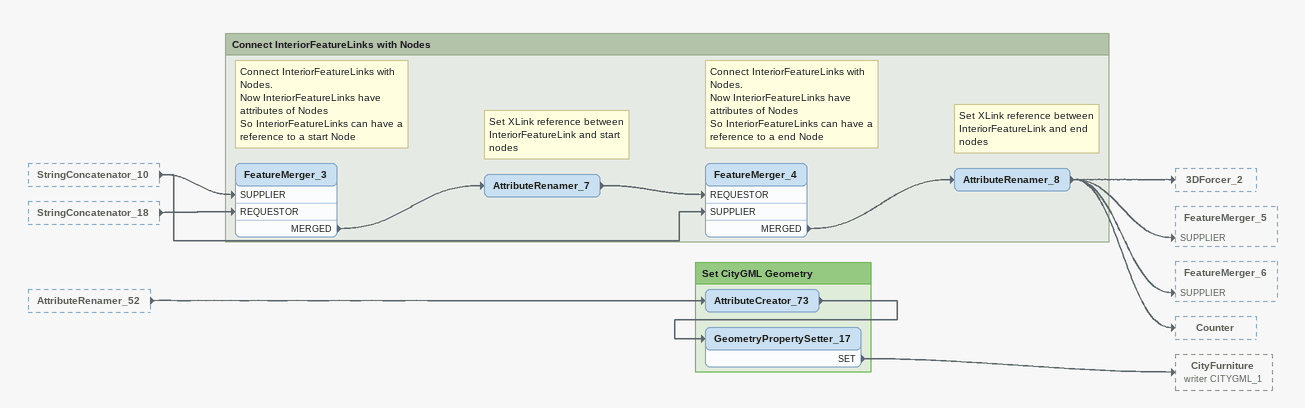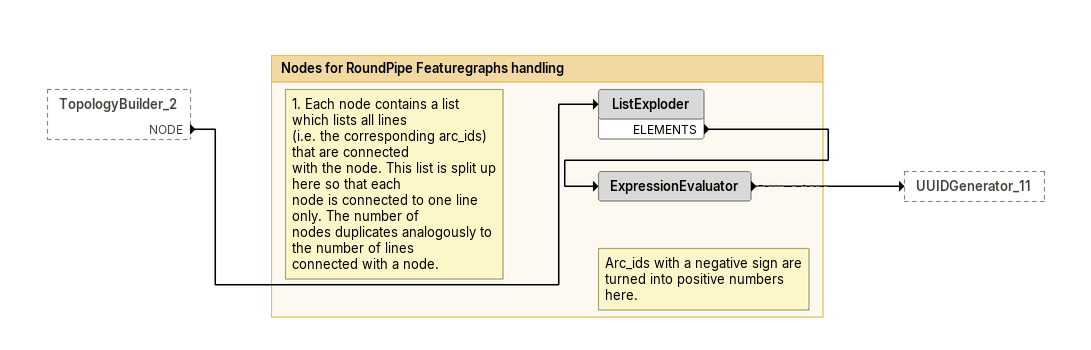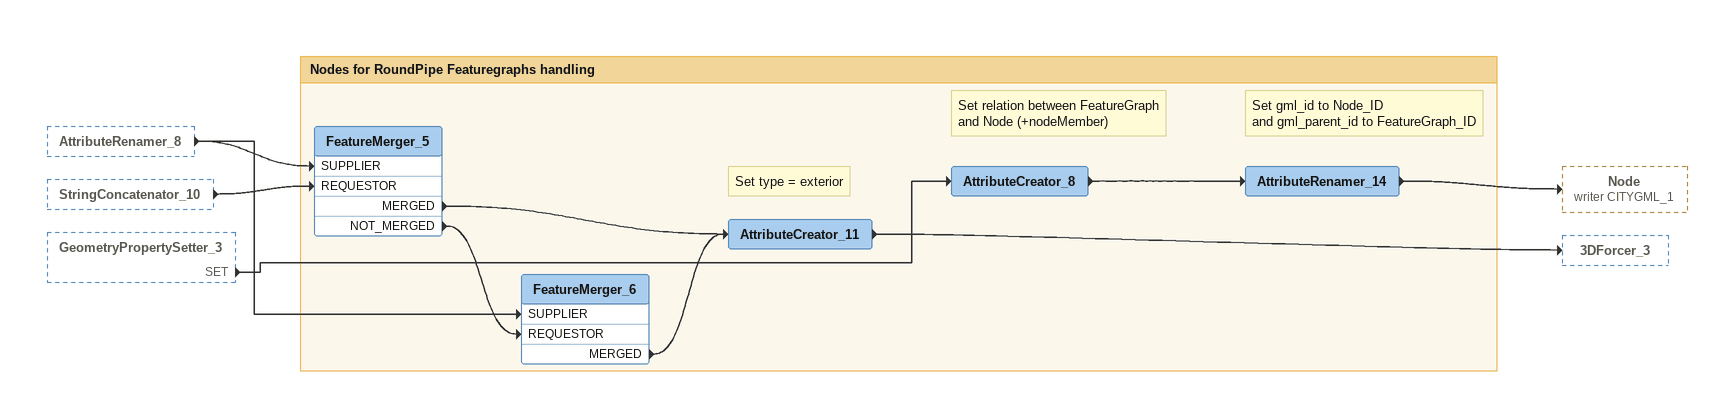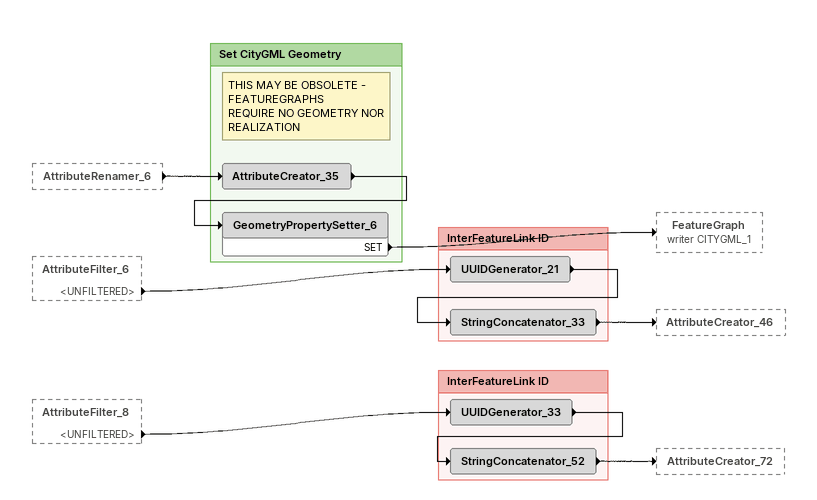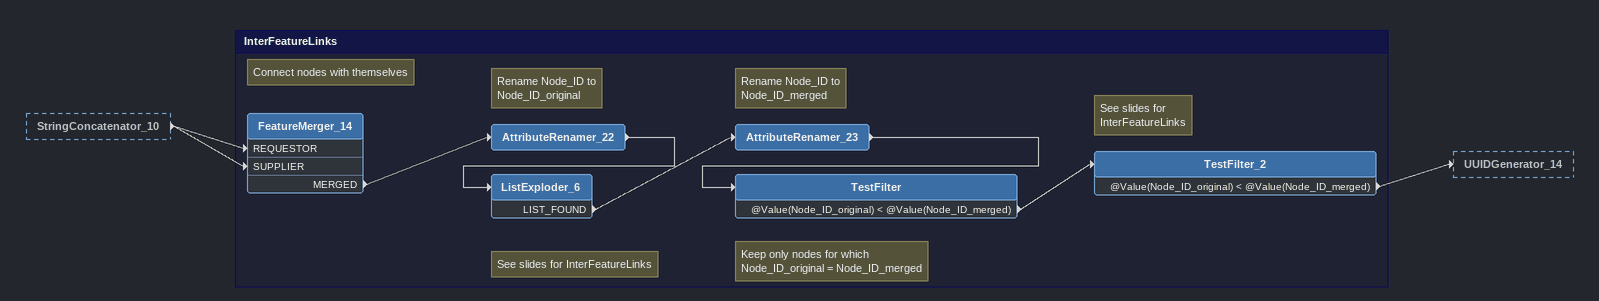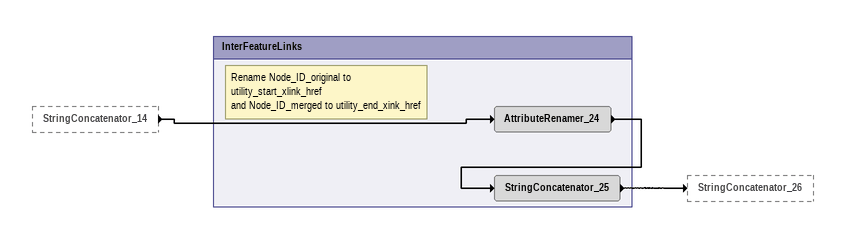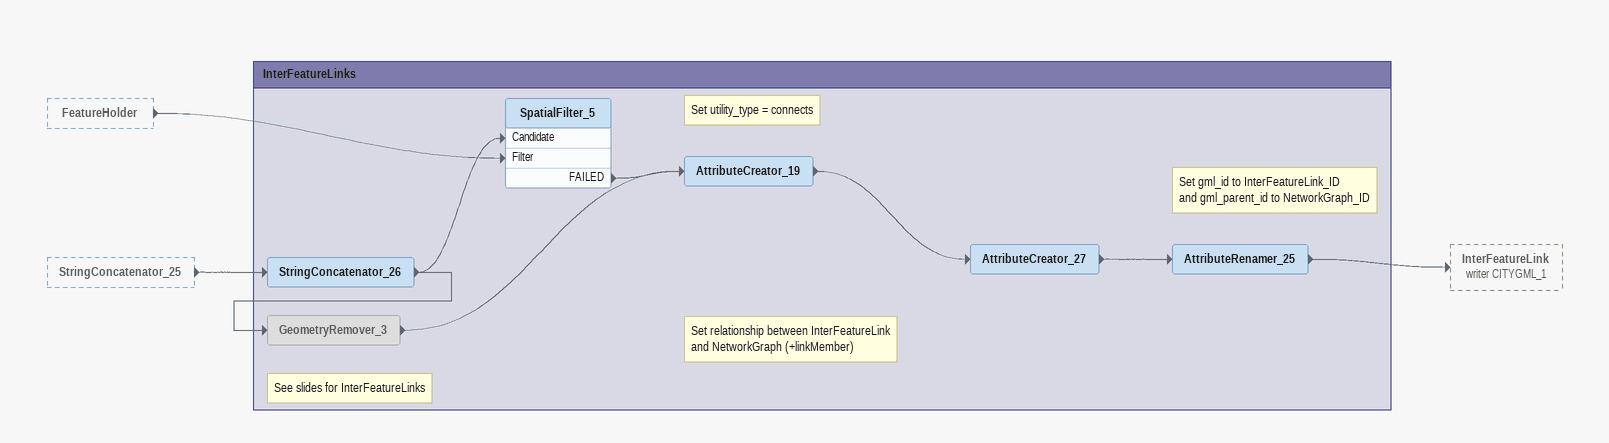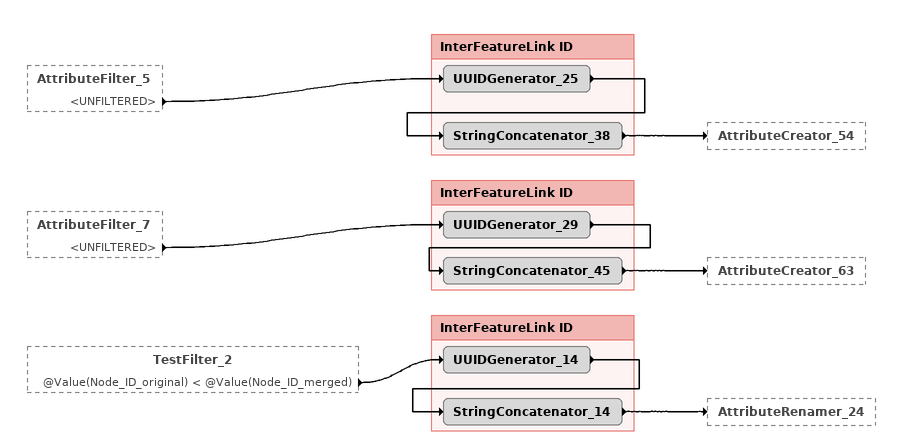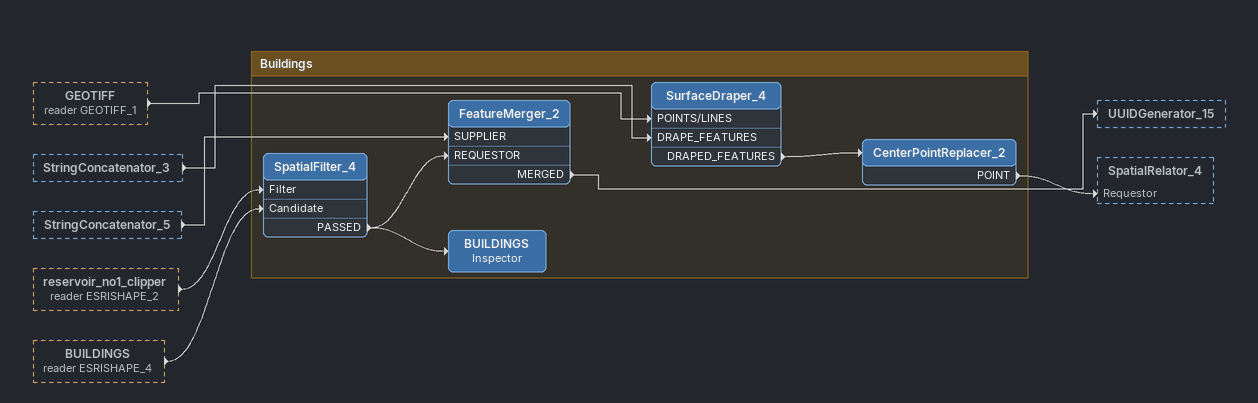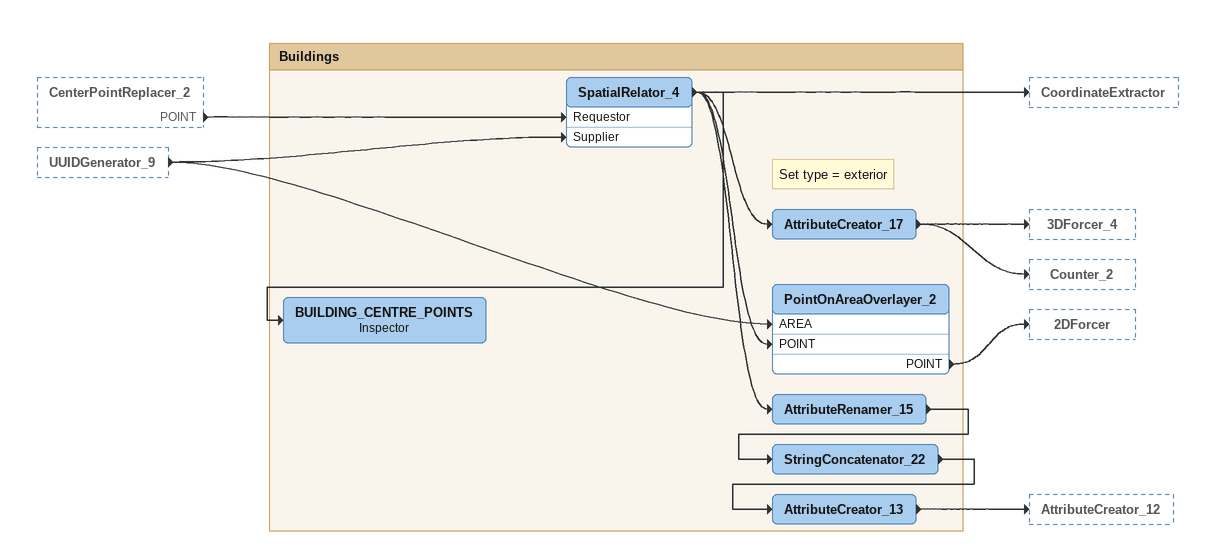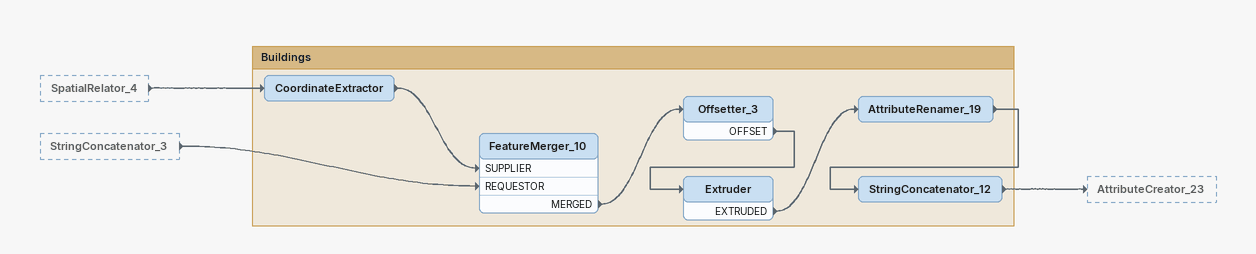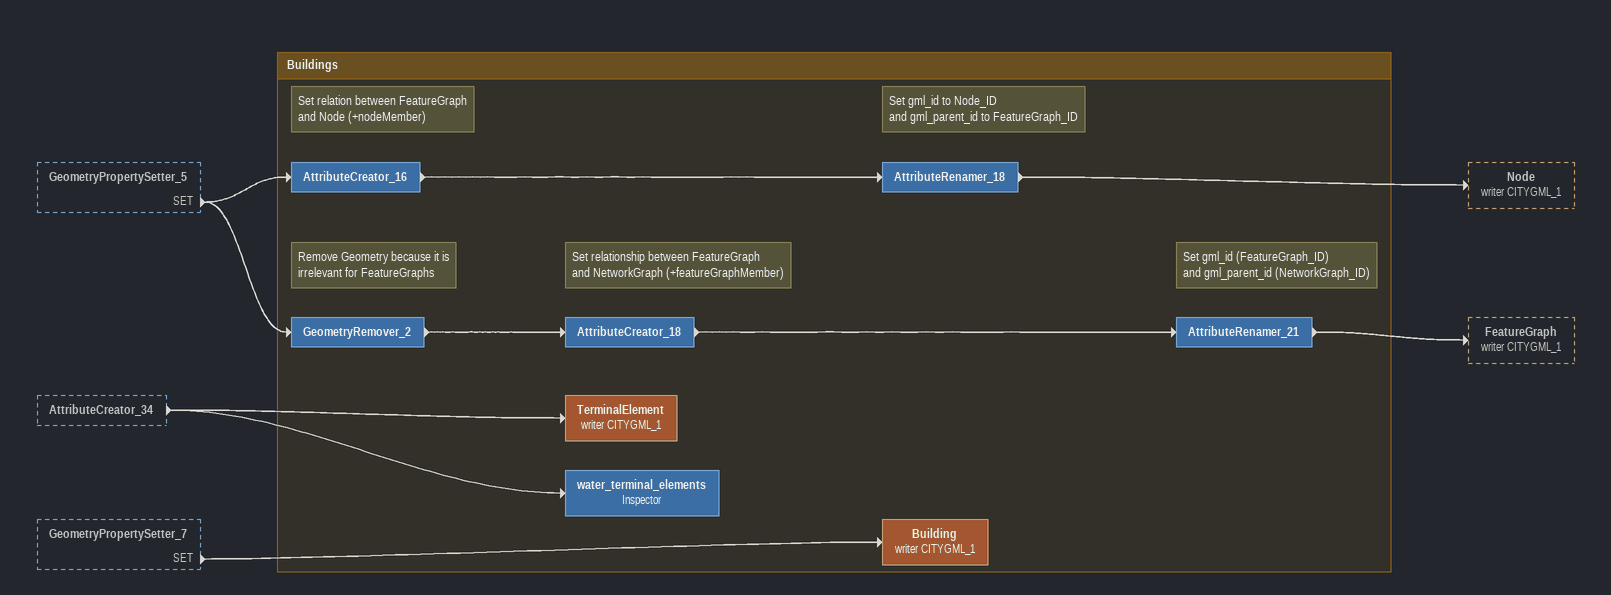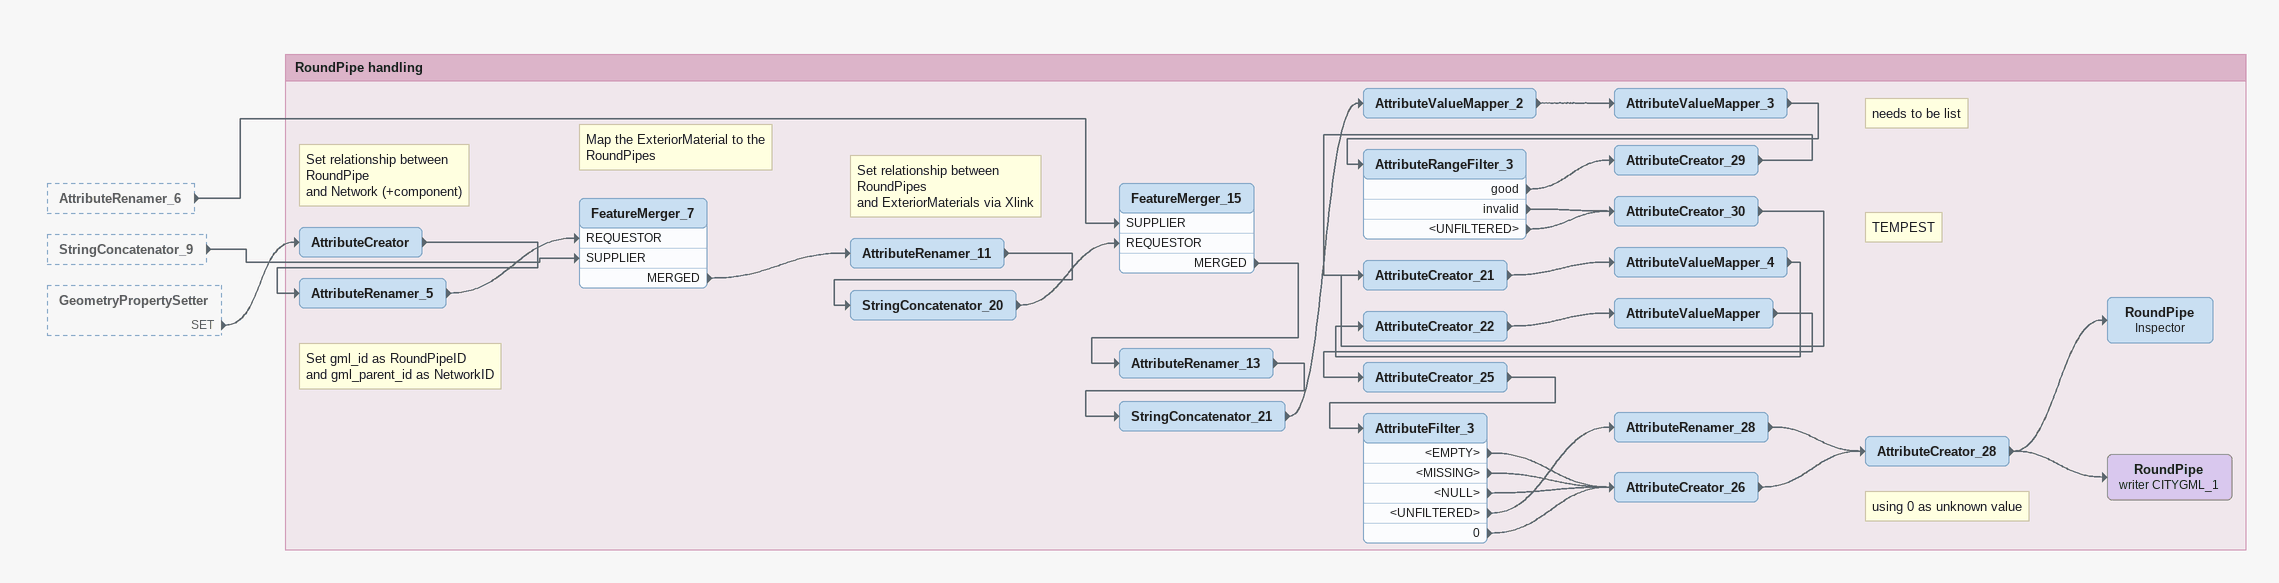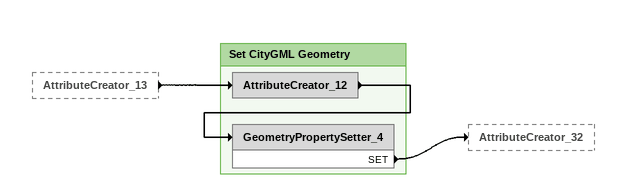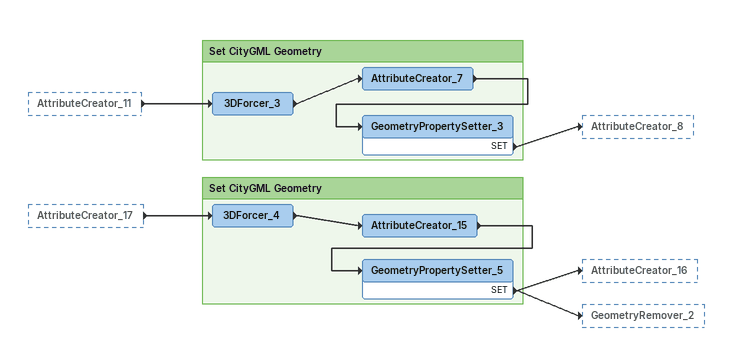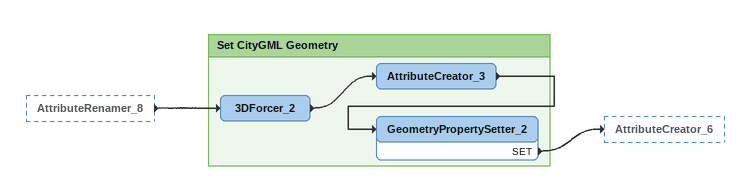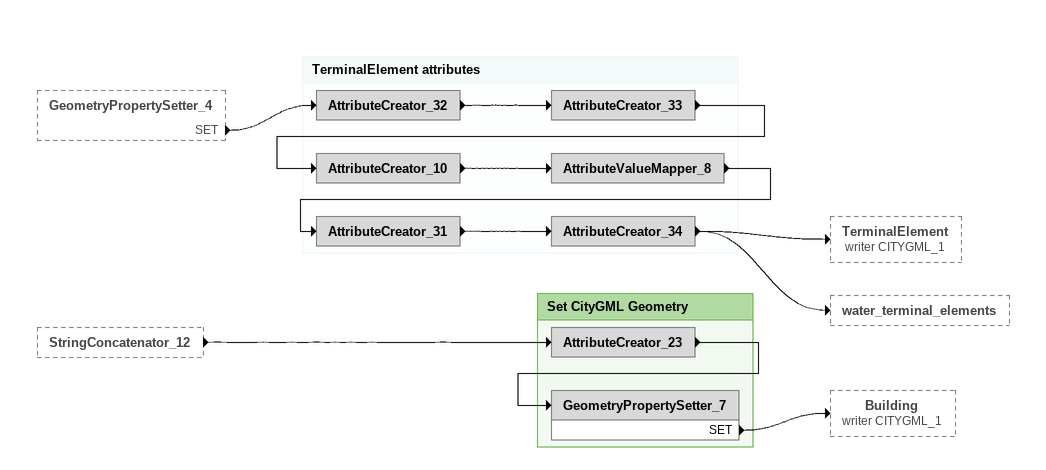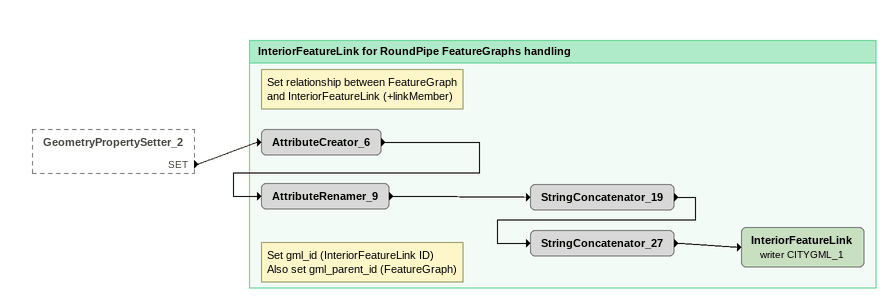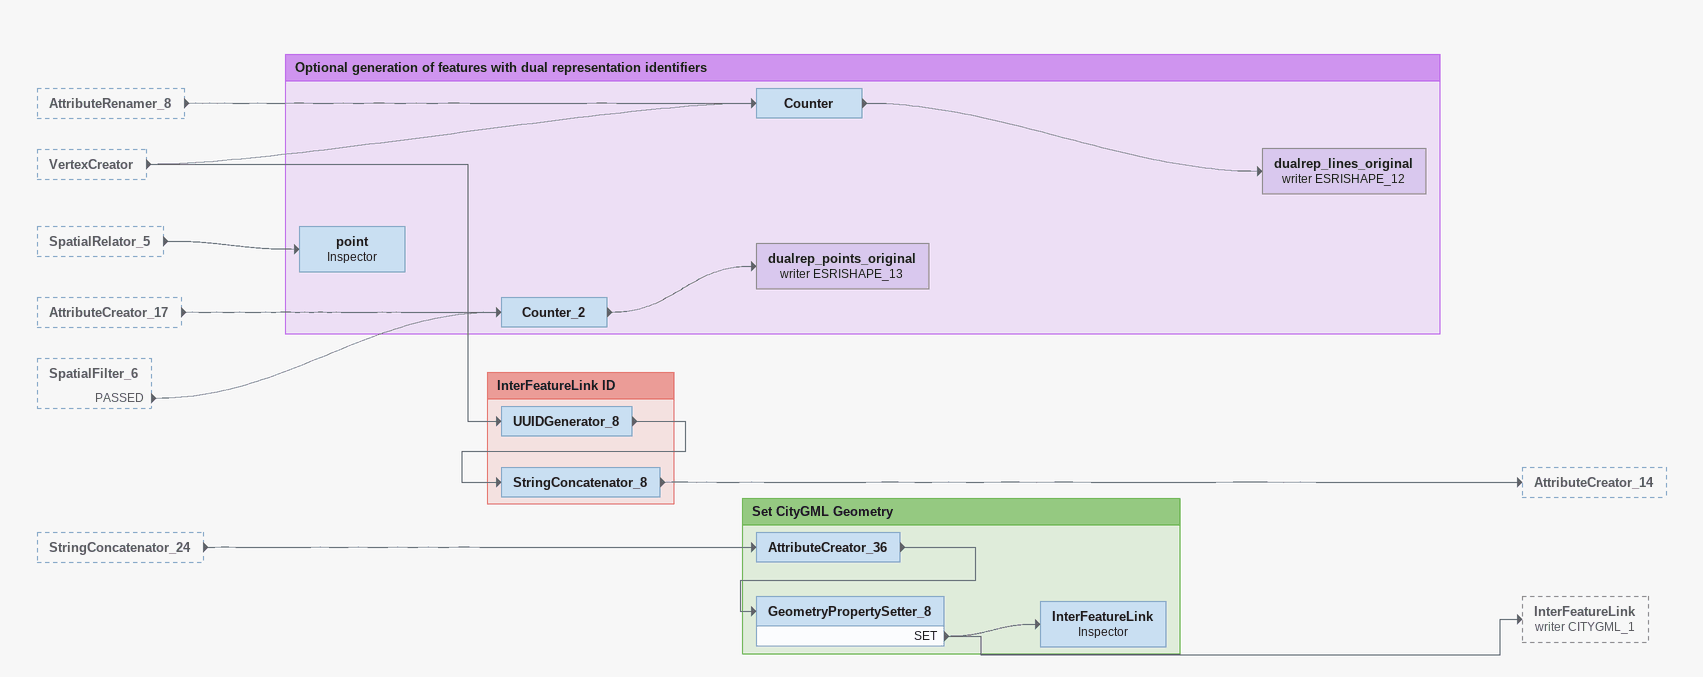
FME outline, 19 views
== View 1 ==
StringConcatenator_10 [outside]
    -> FeatureMerger_3 [SUPPLIER]
    -> FeatureMerger_4 [SUPPLIER]
StringConcatenator_18 [outside]
    -> FeatureMerger_3 [REQUESTOR]
AttributeRenamer_52 [outside]
    -> AttributeCreator_73

Bookmark: Connect InteriorFeatureLinks with Nodes
Note: Connect InteriorFeatureLinks with Nodes. / Now InteriorFeatureLinks have attributes of Nodes / So InteriorFeatureLinks can have a reference to a start Node
FeatureMerger_3
    MERGED -> AttributeRenamer_7
Note: Set XLink reference between / InteriorFeatureLink and start / nodes
AttributeRenamer_7
    -> FeatureMerger_4 [REQUESTOR]
Note: Connect InteriorFeatureLinks with Nodes. / Now InteriorFeatureLinks have attributes of Nodes / So InteriorFeatureLinks can have a reference to a end Node
FeatureMerger_4
    MERGED -> AttributeRenamer_8
Note: Set XLink reference between / InteriorFeatureLink and end / nodes
AttributeRenamer_8
    -> 3DForcer_2
    -> FeatureMerger_5 [SUPPLIER]
    -> FeatureMerger_6 [SUPPLIER]
    -> Counter

Bookmark: Set CityGML Geometry
AttributeCreator_73
    -> GeometryPropertySetter_17
GeometryPropertySetter_17
    SET -> CityFurniture (writer CITYGML_1)

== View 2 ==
TopologyBuilder_2 [outside]
    NODE -> ListExploder

Bookmark: Nodes for RoundPipe Featuregraphs handling
Note: 1. Each node contains a list which lists all lines / (i.e. the corresponding arc_ids) that are connected / with the node. This list is split up here so that each / node is connected to one line only. The number of / nodes duplicates analogously to the number of lines / connected with a node.
ListExploder
    ELEMENTS -> ExpressionEvaluator
Note: Arc_ids with a negative sign are / turned into positive numbers here.
ExpressionEvaluator
    -> UUIDGenerator_11

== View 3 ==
AttributeRenamer_8 [outside]
    -> FeatureMerger_5 [SUPPLIER]
    -> FeatureMerger_6 [SUPPLIER]
StringConcatenator_10 [outside]
    -> FeatureMerger_5 [REQUESTOR]
GeometryPropertySetter_3 [outside]
    SET -> AttributeCreator_8

Bookmark: Nodes for RoundPipe Featuregraphs handling
FeatureMerger_5
    MERGED -> AttributeCreator_11
    NOT_MERGED -> FeatureMerger_6 [REQUESTOR]
FeatureMerger_6
    MERGED -> AttributeCreator_11
Note: Set type = exterior
AttributeCreator_11
    -> 3DForcer_3
Note: Set relation between FeatureGraph / and Node (+nodeMember)
AttributeCreator_8
    -> AttributeRenamer_14
Note: Set gml_id to Node_ID / and gml_parent_id to FeatureGraph_ID
AttributeRenamer_14
    -> Node (writer CITYGML_1)

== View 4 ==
AttributeRenamer_6 [outside]
    -> AttributeCreator_35
AttributeFilter_6 [outside]
    <UNFILTERED> -> UUIDGenerator_21
AttributeFilter_8 [outside]
    <UNFILTERED> -> UUIDGenerator_33

Bookmark: Set CityGML Geometry
Note: THIS MAY BE OBSOLETE - FEATUREGRAPHS / REQUIRE NO GEOMETRY NOR REALIZATION
AttributeCreator_35
    -> GeometryPropertySetter_6
GeometryPropertySetter_6
    SET -> FeatureGraph (writer CITYGML_1)

Bookmark: InterFeatureLink ID
UUIDGenerator_21
    -> StringConcatenator_33
StringConcatenator_33
    -> AttributeCreator_46

Bookmark: InterFeatureLink ID
UUIDGenerator_33
    -> StringConcatenator_52
StringConcatenator_52
    -> AttributeCreator_72

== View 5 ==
StringConcatenator_10 [outside]
    -> FeatureMerger_14 [REQUESTOR]
    -> FeatureMerger_14 [SUPPLIER]

Bookmark: InterFeatureLinks
Note: Connect nodes with themselves
FeatureMerger_14
    MERGED -> AttributeRenamer_22
Note: Rename Node_ID to / Node_ID_original
AttributeRenamer_22
    -> ListExploder_6
Note: See slides for InterFeatureLinks
ListExploder_6
    LIST_FOUND -> AttributeRenamer_23
Note: Rename Node_ID to / Node_ID_merged
AttributeRenamer_23
    -> TestFilter
Note: Keep only nodes for which / Node_ID_original = Node_ID_merged
TestFilter
    @Value(Node_ID_original) < @Value(Node_ID_merged) -> TestFilter_2
Note: See slides for / InterFeatureLinks
TestFilter_2
    @Value(Node_ID_original) < @Value(Node_ID_merged) -> UUIDGenerator_14

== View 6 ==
StringConcatenator_14 [outside]
    -> AttributeRenamer_24

Bookmark: InterFeatureLinks
Note: Rename Node_ID_original to utility_start_xlink_href / and Node_ID_merged to utility_end_xink_href
AttributeRenamer_24
    -> StringConcatenator_25
StringConcatenator_25
    -> StringConcatenator_26

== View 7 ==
FeatureHolder [outside]
    -> SpatialFilter_5 [Filter]
StringConcatenator_25 [outside]
    -> StringConcatenator_26

Bookmark: InterFeatureLinks
StringConcatenator_26
    -> GeometryRemover_3
    -> SpatialFilter_5 [Candidate]
Note: See slides for InterFeatureLinks
GeometryRemover_3 [off]
    -> AttributeCreator_19
SpatialFilter_5
    FAILED -> AttributeCreator_19
Note: Set utility_type = connects
AttributeCreator_19
    -> AttributeCreator_27
Note: Set relationship between InterFeatureLink / and NetworkGraph (+linkMember)
AttributeCreator_27
    -> AttributeRenamer_25
Note: Set gml_id to InterFeatureLink_ID / and gml_parent_id to NetworkGraph_ID
AttributeRenamer_25
    -> InterFeatureLink (writer CITYGML_1)

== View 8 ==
AttributeFilter_5 [outside]
    <UNFILTERED> -> UUIDGenerator_25
AttributeFilter_7 [outside]
    <UNFILTERED> -> UUIDGenerator_29
TestFilter_2 [outside]
    @Value(Node_ID_original) < @Value(Node_ID_merged) -> UUIDGenerator_14

Bookmark: InterFeatureLink ID
UUIDGenerator_14
    -> StringConcatenator_14
StringConcatenator_14
    -> AttributeRenamer_24

Bookmark: InterFeatureLink ID
UUIDGenerator_25
    -> StringConcatenator_38
StringConcatenator_38
    -> AttributeCreator_54

Bookmark: InterFeatureLink ID
UUIDGenerator_29
    -> StringConcatenator_45
StringConcatenator_45
    -> AttributeCreator_63

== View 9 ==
GEOTIFF (reader GEOTIFF_1) [outside]
    -> SurfaceDraper_4 [POINTS/LINES]
StringConcatenator_3 [outside]
    -> SurfaceDraper_4 [DRAPE_FEATURES]
StringConcatenator_5 [outside]
    -> FeatureMerger_2 [SUPPLIER]
reservoir_no1_clipper (reader ESRISHAPE_2) [outside]
    -> SpatialFilter_4 [Filter]
BUILDINGS (reader ESRISHAPE_4) [outside]
    -> SpatialFilter_4 [Candidate]

Bookmark: Buildings
SpatialFilter_4
    PASSED -> FeatureMerger_2 [REQUESTOR]
    PASSED -> BUILDINGS
FeatureMerger_2
    MERGED -> UUIDGenerator_15
SurfaceDraper_4
    DRAPED_FEATURES -> CenterPointReplacer_2
CenterPointReplacer_2
    POINT -> SpatialRelator_4 [Requestor]
BUILDINGS: Inspector

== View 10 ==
CenterPointReplacer_2 [outside]
    POINT -> SpatialRelator_4 [Requestor]
UUIDGenerator_9 [outside]
    -> SpatialRelator_4 [Supplier]
    -> PointOnAreaOverlayer_2 [AREA]

Bookmark: Buildings
SpatialRelator_4
    -> AttributeCreator_17
    -> AttributeRenamer_15
    -> PointOnAreaOverlayer_2 [POINT]
    -> BUILDING_CENTRE_POINTS
    -> CoordinateExtractor
Note: Set type = exterior
AttributeCreator_17
    -> 3DForcer_4
    -> Counter_2
PointOnAreaOverlayer_2
    POINT -> 2DForcer
BUILDING_CENTRE_POINTS: Inspector
AttributeRenamer_15
    -> StringConcatenator_22
StringConcatenator_22
    -> AttributeCreator_13
AttributeCreator_13
    -> AttributeCreator_12

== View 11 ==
SpatialRelator_4 [outside]
    -> CoordinateExtractor
StringConcatenator_3 [outside]
    -> FeatureMerger_10 [REQUESTOR]

Bookmark: Buildings
CoordinateExtractor
    -> FeatureMerger_10 [SUPPLIER]
FeatureMerger_10
    MERGED -> Offsetter_3
Offsetter_3
    OFFSET -> Extruder
Extruder
    EXTRUDED -> AttributeRenamer_19
AttributeRenamer_19
    -> StringConcatenator_12
StringConcatenator_12
    -> AttributeCreator_23

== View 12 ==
GeometryPropertySetter_5 [outside]
    SET -> AttributeCreator_16
    SET -> GeometryRemover_2
AttributeCreator_34 [outside]
    -> TerminalElement (writer CITYGML_1)
    -> water_terminal_elements
GeometryPropertySetter_7 [outside]
    SET -> Building (writer CITYGML_1)

Bookmark: Buildings
Note: Set relation between FeatureGraph / and Node (+nodeMember)
AttributeCreator_16
    -> AttributeRenamer_18
Note: Set gml_id to Node_ID / and gml_parent_id to FeatureGraph_ID
AttributeRenamer_18
    -> Node (writer CITYGML_1)
Note: Remove Geometry because it is / irrelevant for FeatureGraphs
GeometryRemover_2
    -> AttributeCreator_18
Note: Set relationship between FeatureGraph / and NetworkGraph (+featureGraphMember)
AttributeCreator_18
    -> AttributeRenamer_21
Note: Set gml_id (FeatureGraph_ID) / and gml_parent_id (NetworkGraph_ID)
AttributeRenamer_21
    -> FeatureGraph (writer CITYGML_1)
TerminalElement (writer CITYGML_1)
water_terminal_elements: Inspector
Building (writer CITYGML_1)

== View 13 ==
AttributeRenamer_6 [outside]
    -> FeatureMerger_15 [SUPPLIER]
StringConcatenator_9 [outside]
    -> FeatureMerger_7 [SUPPLIER]
GeometryPropertySetter [outside]
    SET -> AttributeCreator

Bookmark: RoundPipe handling
Note: Set relationship between RoundPipe / and Network (+component)
AttributeCreator
    -> AttributeRenamer_5
Note: Set gml_id as RoundPipeID / and gml_parent_id as NetworkID
AttributeRenamer_5
    -> FeatureMerger_7 [REQUESTOR]
Note: Map the ExteriorMaterial to the / RoundPipes
FeatureMerger_7
    MERGED -> AttributeRenamer_11
Note: Set relationship between RoundPipes / and ExteriorMaterials via Xlink
AttributeRenamer_11
    -> StringConcatenator_20
StringConcatenator_20
    -> FeatureMerger_15 [REQUESTOR]
FeatureMerger_15
    MERGED -> AttributeRenamer_13
AttributeRenamer_13
    -> StringConcatenator_21
StringConcatenator_21
    -> AttributeValueMapper_2
AttributeValueMapper_2
    -> AttributeValueMapper_3
Note: needs to be list
AttributeValueMapper_3
    -> AttributeRangeFilter_3
AttributeRangeFilter_3
    good -> AttributeCreator_29
    invalid -> AttributeCreator_30
    <UNFILTERED> -> AttributeCreator_30
AttributeCreator_29
    -> AttributeCreator_21
AttributeCreator_30
    -> AttributeCreator_21
AttributeCreator_21
    -> AttributeValueMapper_4
Note: TEMPEST
AttributeValueMapper_4
    -> AttributeCreator_22
AttributeCreator_22
    -> AttributeValueMapper
AttributeValueMapper
    -> AttributeCreator_25
AttributeCreator_25
    -> AttributeFilter_3
AttributeFilter_3
    <EMPTY> -> AttributeCreator_26
    <MISSING> -> AttributeCreator_26
    <NULL> -> AttributeCreator_26
    <UNFILTERED> -> AttributeRenamer_28
    0 -> AttributeCreator_26
AttributeRenamer_28
    -> AttributeCreator_28
Note: using 0 as unknown value
AttributeCreator_26
    -> AttributeCreator_28
AttributeCreator_28
    -> RoundPipe (writer CITYGML_1)
    -> RoundPipe
RoundPipe: Inspector
RoundPipe (writer CITYGML_1)

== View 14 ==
AttributeCreator_13 [outside]
    -> AttributeCreator_12

Bookmark: Set CityGML Geometry
AttributeCreator_12
    -> GeometryPropertySetter_4
GeometryPropertySetter_4
    SET -> AttributeCreator_32

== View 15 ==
AttributeCreator_11 [outside]
    -> 3DForcer_3
AttributeCreator_17 [outside]
    -> 3DForcer_4

Bookmark: Set CityGML Geometry
3DForcer_3
    -> AttributeCreator_7
AttributeCreator_7
    -> GeometryPropertySetter_3
GeometryPropertySetter_3
    SET -> AttributeCreator_8

Bookmark: Set CityGML Geometry
3DForcer_4
    -> AttributeCreator_15
AttributeCreator_15
    -> GeometryPropertySetter_5
GeometryPropertySetter_5
    SET -> AttributeCreator_16
    SET -> GeometryRemover_2

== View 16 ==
AttributeRenamer_8 [outside]
    -> 3DForcer_2

Bookmark: Set CityGML Geometry
3DForcer_2
    -> AttributeCreator_3
AttributeCreator_3
    -> GeometryPropertySetter_2
GeometryPropertySetter_2
    SET -> AttributeCreator_6

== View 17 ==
GeometryPropertySetter_4 [outside]
    SET -> AttributeCreator_32
StringConcatenator_12 [outside]
    -> AttributeCreator_23

Bookmark: TerminalElement attributes
AttributeCreator_32
    -> AttributeCreator_33
AttributeCreator_33
    -> AttributeCreator_10
AttributeCreator_10
    -> AttributeValueMapper_8
AttributeValueMapper_8
    -> AttributeCreator_31
AttributeCreator_31
    -> AttributeCreator_34
AttributeCreator_34
    -> TerminalElement (writer CITYGML_1)
    -> water_terminal_elements

Bookmark: Set CityGML Geometry
AttributeCreator_23
    -> GeometryPropertySetter_7
GeometryPropertySetter_7
    SET -> Building (writer CITYGML_1)

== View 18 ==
GeometryPropertySetter_2 [outside]
    SET -> AttributeCreator_6

Bookmark: InteriorFeatureLink for RoundPipe FeatureGraphs handling
Note: Set relationship between FeatureGraph / and InteriorFeatureLink (+linkMember)
AttributeCreator_6
    -> AttributeRenamer_9
Note: Set gml_id (InteriorFeatureLink ID) / Also set gml_parent_id (FeatureGraph)
AttributeRenamer_9
    -> StringConcatenator_19
StringConcatenator_19
    -> StringConcatenator_27
StringConcatenator_27
    -> InteriorFeatureLink (writer CITYGML_1)
InteriorFeatureLink (writer CITYGML_1)

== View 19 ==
AttributeRenamer_8 [outside]
    -> Counter
VertexCreator [outside]
    -> UUIDGenerator_8
    -> Counter
SpatialRelator_5 [outside]
    -> point
AttributeCreator_17 [outside]
    -> Counter_2
SpatialFilter_6 [outside]
    PASSED -> Counter_2
StringConcatenator_24 [outside]
    -> AttributeCreator_36

Bookmark: Optional generation of features with dual representation identifiers
point: Inspector
Counter_2
    -> dualrep_points_original (writer ESRISHAPE_13)
dualrep_points_original (writer ESRISHAPE_13)
Counter
    -> dualrep_lines_original (writer ESRISHAPE_12)
dualrep_lines_original (writer ESRISHAPE_12)

Bookmark: InterFeatureLink ID
UUIDGenerator_8
    -> StringConcatenator_8
StringConcatenator_8
    -> AttributeCreator_14

Bookmark: Set CityGML Geometry
AttributeCreator_36
    -> GeometryPropertySetter_8
GeometryPropertySetter_8
    SET -> InterFeatureLink (writer CITYGML_1)
    SET -> InterFeatureLink
InterFeatureLink: Inspector
